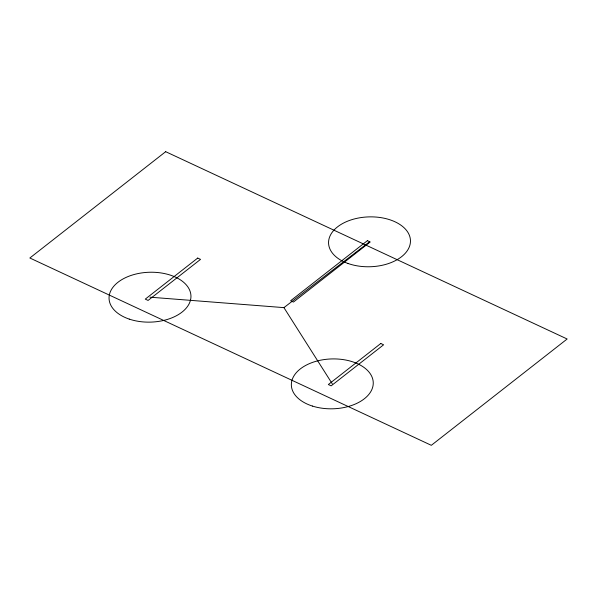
<?xml version="1.0" encoding="UTF-8"?>
<svg xmlns="http://www.w3.org/2000/svg" width="597" height="597" viewBox="0 0 597 597"><rect width="100%" height="100%" fill="white"/><g stroke="black" fill="none" stroke-linecap="round" stroke-linejoin="round"><path stroke-width="0.9" d="M150.004 297.187L283.933 307.627L369.506 241.822M283.933 307.627L332.298 383.864M165.675 151.683L29.85 258.001L431.325 445.317L567.15 338.999L165.675 151.683M197.719 258.068L145.272 299.119L148.078 300.433L200.532 259.382L197.719 258.068M367.416 240.658L290.642 300.746L293.448 302.06L370.222 241.972L367.416 240.658M380.796 343.484L328.343 384.535L331.148 385.849L383.602 344.797L380.796 343.484M347.932 263.449A40.969 24.94 -1.8 0 0 410.445 241.785A40.969 24.94 -1.8 0 0 350.148 220.218A40.969 24.94 -1.8 0 0 347.932 263.449M312.41 406.064A40.969 24.94 -1.8 0 0 373.252 382.647A40.969 24.94 -1.8 0 0 311.238 362.886A40.969 24.94 -1.8 0 0 312.41 406.064M129.265 319.111A40.969 24.94 -1.8 0 0 190.958 296.56A40.969 24.94 -1.8 0 0 129.788 275.889A40.969 24.94 -1.8 0 0 129.265 319.111"/></g></svg>
